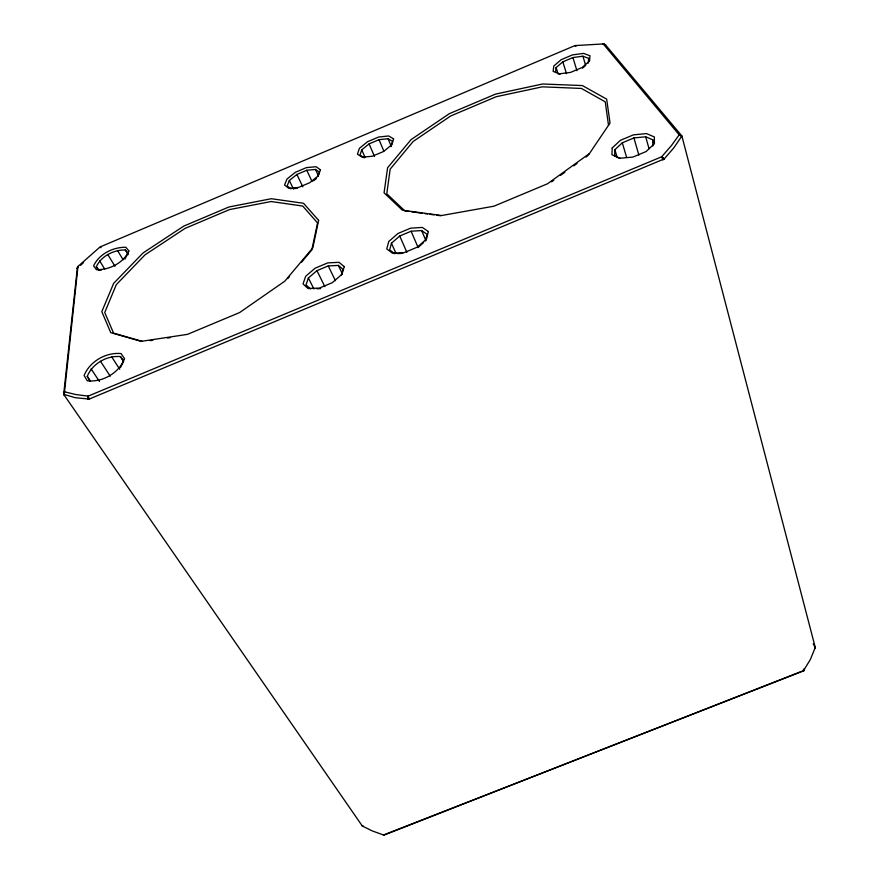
<?xml version="1.0" encoding="UTF-8"?>
<svg xmlns="http://www.w3.org/2000/svg" width="879" height="879" viewBox="0 0 879 879"><rect width="100%" height="100%" fill="white"/><g stroke="black" fill="none" stroke-linecap="round" stroke-linejoin="round"><path stroke-width="1.32" d="M603.236 43.95L605.587 44.983L603.236 43.95L679.203 134.861L681.884 135.981L673.896 147.76L664.172 158.945L89.175 399.088L75.253 397.682L63.673 394.319L77.33 268.194L77.967 266.436L100.041 246.966L574.921 45.598L603.236 43.95L605.587 44.983L681.884 135.981L815.262 647.449L814.646 648.57L815.262 647.449L813.207 643.878M653.526 142.486L652.789 139.838L645.702 136.794L633.935 137.926L622.321 142.794L614.882 149.683L614.641 155.792L620.387 158.462M64.134 393.1L64.057 394.902L362.313 826.029L372.487 831.007L383.541 834.984L803.307 670.996L810.405 659.415L815.262 647.449L814.646 648.57L815.327 648.328M77.33 268.194L77.649 267.315L77.209 268.743L77.967 266.436L64.53 391.781L75.649 394.517L88.109 396.143L89.175 399.088L88.131 399.187L88.252 397.583L89.175 399.088L87.878 399.363L88.109 396.143L661.656 156.792L671.325 145.705L679.203 134.861L681.829 136.443M588.282 63.134L588.655 58.344L582.898 56.212L572.91 57.564L562.824 61.838L556.121 67.551L555.55 72.364M64.53 391.781L64.057 394.902L64.53 391.781L63.727 394.418M425.458 240.956L427.029 234.264L421.656 230.562L411.119 231.221L399.736 235.99L391.463 243.197L389.661 249.9L394.814 253.767M390.935 146.606L392.517 141.354L388.057 138.717L379.003 139.684L369.081 143.892L361.752 149.848L359.994 155.111L364.302 157.879M341.283 275.138L343.085 269.381L338.338 265.425L328.252 265.919L316.956 270.644L308.375 277.973L305.991 284.884L310.518 288.993M317.835 176.613L319.451 172.273L315.462 169.449L306.749 170.284L296.904 174.46L289.334 180.503L287.147 185.941L290.971 188.886M120.456 367.598L123.587 361.181L120.478 356.61C106.93 355.281 92.317 363.62 87.252 376.377L90.141 381.112M124.895 259.14L128.07 253.262L125.323 249.955C113.809 249.768 101.272 255.998 96.327 266.7L98.503 270.194M803.769 670.776L802.934 670.853L803.966 670.545L802.934 670.853L804.164 668.688M588.897 154.363L610.037 123.038L606.664 99.118L582.359 85.56L542.574 83.999L495.58 94.097L449.257 113.71L411.064 139.607L387.595 167.757L384.068 192.82L402.395 210.202L441.566 215.531L493.899 206.202L547.474 183.799L589.304 153.649M287.741 278.621L289.466 276.577M301.497 262.239L311.814 249.944L317.55 222.925L302.728 206.049L271.095 201.522L229.518 209.587L185.084 228.386L145.079 254.789L116.27 284.708L104.733 312.506L113.589 333.141L142.156 341.316M663.491 159.11L662.942 159.736L661.656 156.792C665.381 159.495 663.469 159.714 661.656 156.792M80.604 265.293L83.538 262.579M418.052 247.515L423.601 242.593M582.524 68.122L585.403 65.628M313.616 180.788L316.473 178.47M551.572 181.832L553.792 180.239M560.439 175.437L564.878 172.251M573.734 165.856L577.063 163.461M585.93 157.077L588.139 155.473M384.123 835.05L801.648 671.358M802.934 670.853L803.966 670.545M384.541 834.764L383.541 834.984M605.148 44.664L604.192 44.302M150.155 340.678L152.825 340.272M167.548 338.052L170.229 337.646M559.363 73.825L570.592 72.397L582.085 67.529L589.556 61.058L589.963 55.751L583.557 53.41L572.46 54.905L561.231 59.662L553.792 66.013L553.144 71.342L560.044 74.155M294.729 188.556L297.245 188.337M397.484 253.624L402.802 253.35M101.535 269.996L98.909 270.128L96.327 266.7M316.89 288.762L320.703 288.62M408.823 211.421L404.845 210.883L386.782 193.798L390.166 169.142L413.174 141.453L450.674 115.984L496.206 96.712L542.354 86.834L581.426 88.449L605.246 101.843L608.521 125.4M411.482 211.784L422.096 213.223M424.755 213.586L427.403 213.949M430.062 214.311L434.039 214.85M436.698 215.212L440.676 215.751M363.049 825.711L362.148 825.788M662.568 157.945L663.832 159.022L662.942 159.736L662.568 157.945L664.172 158.945M101.063 247.669L100.217 247.395M575.888 46.389L575.229 45.983M87.252 376.377L90.306 380.937M91.108 368.905L99.448 381.464M100.492 361.28L110.26 376.201M111.556 356.643L119.742 369.312M120.478 356.61L123.445 361.236M99.646 260.821L104.689 268.985M107.82 254.547L114.962 266.26M117.489 250.438L123.159 259.843M125.323 249.955L128.136 254.657M308.375 277.973L313.902 288.993M316.956 270.644L324.856 286.642M328.252 265.919L335.448 280.731M289.334 180.503L293.52 189.139M338.338 265.425L342.491 274.083M296.904 174.46L302.826 186.831M306.749 170.284L312.023 181.448M315.462 169.449L318.363 175.657M391.463 243.197L395.913 253.229M399.736 235.99L406.867 252.306M361.752 149.848L365.049 157.385M369.081 143.892L374.509 156.462M411.119 231.221L418.14 247.592M379.003 139.684L383.826 151.034M421.656 230.562L425.941 240.67M388.057 138.717L391.243 146.31M556.121 67.551L558.198 74.089M562.824 61.838L566.505 73.605M572.91 57.564L576.932 70.672M582.898 56.212L585.667 65.409M588.655 58.344L589.446 60.981M614.882 149.683L617.234 157.572M622.321 142.794L626.573 157.253M633.935 137.926L638.857 155.067M645.702 136.794L649.043 148.672M88.394 399.022L88.109 396.143L88.131 399.187M652.789 139.838L652.822 145.925M612.213 147.936L611.927 154.704L619.574 158.264L632.847 157.088L646.12 151.54L654.405 143.706L654.361 136.948L646.494 133.597L633.407 134.872L620.486 140.277L612.213 147.936M318.637 220.376L312.814 247.823L284.796 281.192L239.604 312.561L187.524 334.35L141.112 341.371L110.743 332.658L101.81 311.649L113.633 283.39L143.013 252.976L183.755 226.112L228.958 206.972L271.303 198.72L303.497 203.258L318.637 220.376M428.326 231.518L426.59 238.945L417.316 247.153L404.318 252.581L392.463 253.207L386.749 248.911L388.782 241.483L397.978 233.473L410.636 228.177L422.349 227.43L428.326 231.518M393.605 138.871L391.858 144.694L383.662 151.452L372.366 156.22L362.203 157.231L357.445 154.177L359.412 148.331L367.554 141.717L378.585 137.047L388.65 135.948L393.605 138.871M344.271 266.678L341.887 274.347L332.262 282.697L319.363 288.081L308.035 288.499L303.024 283.939L305.683 276.27L315.22 268.139L327.79 262.876L339.008 262.327L344.271 266.678M320.461 169.834L318.22 175.844L309.749 182.7L298.53 187.447L288.773 188.304L284.543 185.029L286.993 179.008L295.388 172.295L306.353 167.647L316.033 166.702L320.461 169.834M124.521 358.621C119.115 373.048 102.458 382.508 87.285 380.783L84.098 375.531C89.779 361.368 105.996 352.116 121.06 353.567L124.521 358.621M128.883 250.922C123.532 263.008 109.315 270.029 96.426 269.677L93.592 265.865C99.118 253.987 113.028 247.065 125.829 247.263L128.883 250.922"/></g></svg>
